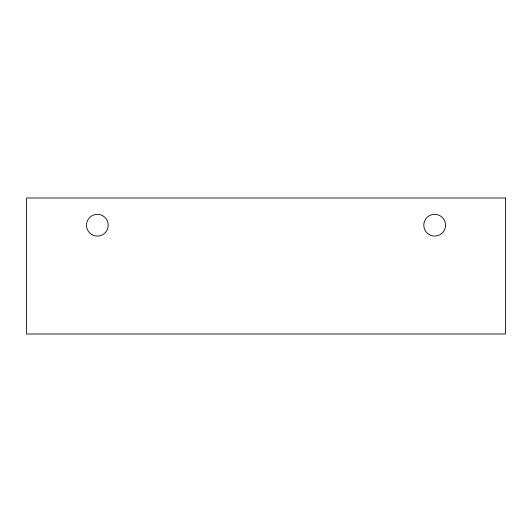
<?xml version="1.0" encoding="UTF-8"?>
<svg xmlns="http://www.w3.org/2000/svg" width="532" height="532" viewBox="0 0 532 532"><rect width="100%" height="100%" fill="white"/><g stroke="black" fill="none" stroke-linecap="round" stroke-linejoin="round"><path stroke-width="0.8" d="M505.4 197.99L26.6 197.99L26.6 334.01L505.4 334.01L505.4 197.99M429.224 234.619A10.879 10.879 0 0 0 445.55 225.196A10.879 10.879 0 0 0 429.224 215.773A10.879 10.879 0 0 0 429.224 234.619M91.89 234.619A10.879 10.879 0 0 0 108.215 225.196A10.879 10.879 0 0 0 91.89 215.773A10.879 10.879 0 0 0 91.89 234.619"/></g></svg>
